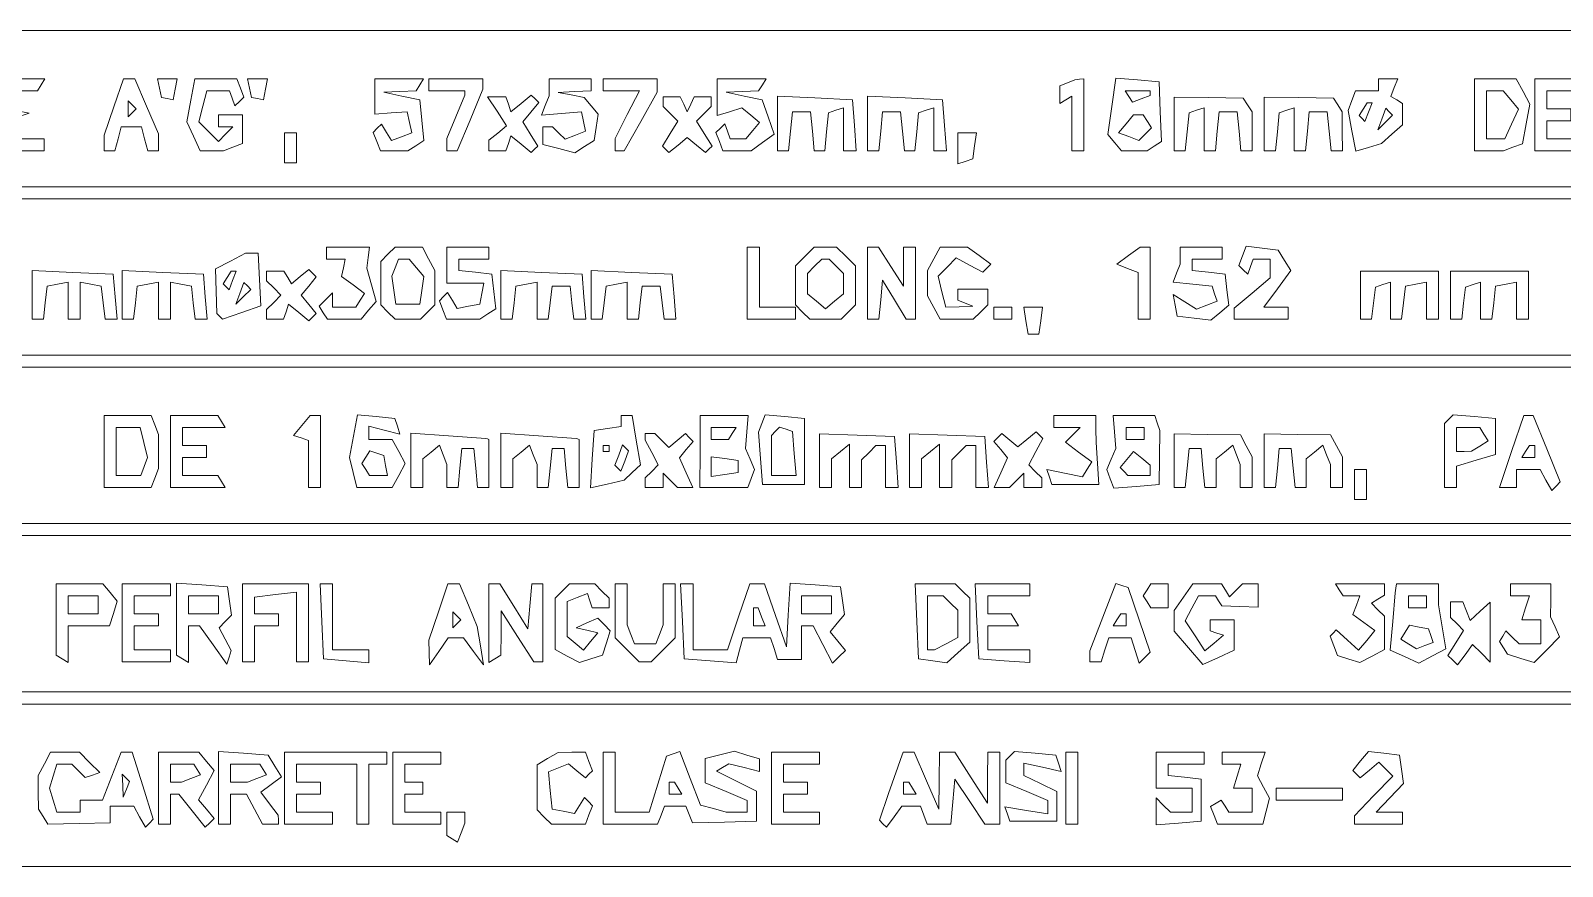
# Paper-space layout 'AN-05-DGE-020' of a CAD drawing. Header units: metres, sheet in millimetres. Extents: x 12 to 193, y 4 to 291.
# Drawn here: x 96.16 to 128.19, y 89.41 to 106.88 of the extents above; entities that cross this region are included whole.
import ezdxf

# ---------------------------------------------------------------- set-up
doc = ezdxf.new("R2010")
doc.units = ezdxf.units.M
doc.layers.add('DGE_CONTORNOS', color=7, linetype='Continuous', lineweight=0)
doc.layers.add('DGE_DATOS', color=7, linetype='Continuous', lineweight=0)

# ---------------------------------------------------------------- blocks, each defined once
blk = doc.blocks.new('LP_REF_DGE_MT_020')
at = {"layer": 'DGE_CONTORNOS'}
for points in [[(180.022, 105.244), (180.022, 103.61), (120.699, 103.61), (61.377, 103.61), (61.377, 105.244), (61.377, 106.878), (120.699, 106.878), (180.022, 106.878)], [(95.311, 105.118), (95.311, 104.364), (95.877, 104.364), (96.443, 104.364), (96.443, 104.49), (96.443, 104.615), (96.003, 104.615), (95.563, 104.615), (95.563, 104.789), (95.563, 104.963), (95.846, 105.057), (96.128, 105.15), (95.846, 105.206), (95.563, 105.261), (95.563, 105.441), (95.563, 105.621), (95.932, 105.621), (96.302, 105.621), (96.38, 105.747), (96.457, 105.872), (95.884, 105.872), (95.311, 105.872)], [(97.9, 105.284), (97.699, 104.696), (97.699, 104.53), (97.699, 104.364), (97.81, 104.364), (97.921, 104.364), (97.987, 104.615), (98.053, 104.867), (98.265, 104.867), (98.477, 104.867), (98.543, 104.615), (98.609, 104.364), (98.72, 104.364), (98.831, 104.364), (98.831, 104.542), (98.831, 104.72), (98.584, 105.296), (98.337, 105.872), (98.218, 105.872), (98.1, 105.872)], [(98.853, 105.677), (98.893, 105.482), (99.017, 105.457), (99.141, 105.432), (99.184, 105.652), (99.226, 105.872), (99.019, 105.872), (98.812, 105.872)], [(99.512, 105.423), (99.427, 104.973), (99.566, 104.669), (99.705, 104.364), (99.949, 104.364), (100.193, 104.364), (100.391, 104.44), (100.59, 104.517), (100.59, 104.817), (100.59, 105.118), (100.339, 105.118), (100.087, 105.118), (100.087, 104.993), (100.087, 104.867), (100.238, 104.867), (100.389, 104.867), (100.237, 104.715), (100.086, 104.563), (99.882, 104.767), (99.678, 104.971), (99.759, 105.296), (99.841, 105.621), (100.079, 105.621), (100.318, 105.621), (100.374, 105.464), (100.43, 105.307), (100.526, 105.396), (100.621, 105.484), (100.547, 105.678), (100.472, 105.872), (100.034, 105.872), (99.596, 105.872)], [(100.738, 105.677), (100.779, 105.482), (100.903, 105.457), (101.027, 105.432), (101.069, 105.652), (101.111, 105.872), (100.904, 105.872), (100.697, 105.872)], [(103.355, 105.503), (103.355, 105.134), (103.696, 105.157), (104.037, 105.181), (104.082, 104.961), (104.128, 104.74), (103.917, 104.66), (103.707, 104.579), (103.601, 104.751), (103.494, 104.922), (103.409, 104.837), (103.324, 104.752), (103.399, 104.558), (103.473, 104.364), (103.76, 104.366), (104.046, 104.368), (104.213, 104.473), (104.379, 104.579), (104.339, 105.005), (104.298, 105.431), (103.921, 105.511), (103.544, 105.591), (103.882, 105.606), (104.22, 105.621), (104.298, 105.747), (104.375, 105.872), (103.865, 105.872), (103.355, 105.872)], [(104.486, 105.747), (104.486, 105.621), (104.863, 105.621), (105.24, 105.621), (105.24, 105.573), (105.24, 105.526), (105.052, 105.075), (104.863, 104.624), (104.863, 104.494), (104.863, 104.364), (104.972, 104.364), (105.081, 104.364), (105.349, 105.009), (105.617, 105.654), (105.617, 105.763), (105.617, 105.872), (105.052, 105.872), (104.486, 105.872)], [(107, 105.694), (107, 105.516), (106.923, 105.315), (106.846, 105.113), (107.263, 105.147), (107.681, 105.181), (107.724, 104.977), (107.766, 104.773), (107.551, 104.69), (107.335, 104.607), (107.205, 104.737), (107.075, 104.867), (106.975, 104.867), (106.874, 104.867), (106.874, 104.681), (106.874, 104.495), (107.208, 104.411), (107.542, 104.327), (107.742, 104.453), (107.943, 104.578), (107.984, 104.855), (108.025, 105.132), (107.88, 105.306), (107.736, 105.48), (107.462, 105.533), (107.188, 105.587), (107.534, 105.604), (107.88, 105.621), (107.88, 105.747), (107.88, 105.872), (107.44, 105.872), (107, 105.872)], [(108.131, 105.747), (108.131, 105.621), (108.511, 105.621), (108.89, 105.621), (108.636, 105.123), (108.382, 104.625), (108.382, 104.495), (108.382, 104.364), (108.477, 104.364), (108.571, 104.364), (108.917, 104.98), (109.262, 105.595), (109.262, 105.734), (109.262, 105.872), (108.697, 105.872), (108.131, 105.872)], [(110.519, 105.487), (110.519, 105.101), (110.776, 105.183), (111.034, 105.265), (111.218, 105.112), (111.402, 104.959), (111.259, 104.787), (111.117, 104.615), (110.954, 104.615), (110.791, 104.615), (110.735, 104.773), (110.679, 104.93), (110.584, 104.841), (110.488, 104.752), (110.562, 104.558), (110.637, 104.364), (110.931, 104.364), (111.225, 104.364), (111.466, 104.54), (111.707, 104.717), (111.582, 105.074), (111.456, 105.431), (111.082, 105.511), (110.708, 105.591), (111.046, 105.606), (111.384, 105.621), (111.462, 105.747), (111.539, 105.872), (111.029, 105.872), (110.519, 105.872)], [(117.84, 105.789), (117.683, 105.726), (117.683, 105.54), (117.683, 105.355), (117.809, 105.432), (117.934, 105.51), (117.934, 104.937), (117.934, 104.364), (118.06, 104.364), (118.186, 104.364), (118.186, 105.118), (118.186, 105.872), (118.091, 105.862), (117.997, 105.852)], [(118.769, 105.295), (118.688, 104.704), (118.829, 104.534), (118.971, 104.364), (119.238, 104.366), (119.505, 104.368), (119.658, 104.465), (119.81, 104.561), (119.783, 105.185), (119.757, 105.809), (119.303, 105.847), (118.85, 105.885)], [(124.344, 105.747), (124.344, 105.621), (124.106, 105.621), (123.868, 105.621), (123.79, 105.416), (123.711, 105.21), (123.791, 104.783), (123.871, 104.357), (124.139, 104.438), (124.407, 104.52), (124.627, 104.713), (124.847, 104.906), (124.847, 105.13), (124.847, 105.355), (124.727, 105.429), (124.607, 105.503), (124.677, 105.688), (124.748, 105.872), (124.546, 105.872), (124.344, 105.872)], [(126.355, 105.118), (126.355, 104.364), (126.659, 104.364), (126.963, 104.364), (127.158, 104.439), (127.354, 104.514), (127.432, 104.929), (127.509, 105.343), (127.368, 105.608), (127.226, 105.872), (126.791, 105.872), (126.355, 105.872)], [(127.612, 105.118), (127.612, 104.364), (128.115, 104.364), (128.617, 104.364), (128.617, 104.49), (128.617, 104.615), (128.24, 104.615), (127.863, 104.615), (127.863, 104.804), (127.863, 104.993), (128.115, 104.993), (128.366, 104.993), (128.366, 105.118), (128.366, 105.244), (128.115, 105.244), (127.863, 105.244), (127.863, 105.432), (127.863, 105.621), (128.24, 105.621), (128.617, 105.621), (128.617, 105.747), (128.617, 105.872), (128.115, 105.872), (127.612, 105.872)], [(98.286, 105.16), (98.202, 105.076), (98.202, 105.244), (98.202, 105.411), (98.286, 105.328), (98.37, 105.244)], [(105.913, 105.193), (106.111, 104.89), (105.927, 104.737), (105.743, 104.585), (105.743, 104.474), (105.743, 104.364), (105.921, 104.364), (106.099, 104.364), (106.152, 104.521), (106.205, 104.678), (106.417, 104.503), (106.629, 104.328), (106.697, 104.397), (106.766, 104.465), (106.608, 104.719), (106.45, 104.972), (106.617, 105.174), (106.784, 105.376), (106.707, 105.453), (106.629, 105.531), (106.417, 105.356), (106.205, 105.181), (106.152, 105.338), (106.099, 105.495), (105.907, 105.495), (105.714, 105.495)], [(109.388, 105.395), (109.388, 105.294), (109.542, 105.14), (109.696, 104.986), (109.533, 104.726), (109.371, 104.465), (109.439, 104.397), (109.508, 104.328), (109.699, 104.487), (109.891, 104.646), (110.082, 104.487), (110.274, 104.328), (110.342, 104.397), (110.411, 104.465), (110.248, 104.726), (110.085, 104.986), (110.239, 105.14), (110.393, 105.294), (110.393, 105.395), (110.393, 105.495), (110.215, 105.495), (110.037, 105.495), (109.964, 105.338), (109.891, 105.181), (109.817, 105.338), (109.744, 105.495), (109.566, 105.495), (109.388, 105.495)], [(111.776, 104.936), (111.776, 104.364), (111.894, 104.364), (112.011, 104.364), (112.051, 104.773), (112.09, 105.181), (112.279, 105.181), (112.467, 105.181), (112.507, 104.773), (112.546, 104.364), (112.656, 104.364), (112.765, 104.364), (112.805, 104.763), (112.844, 105.162), (113.001, 105.213), (113.158, 105.265), (113.158, 104.814), (113.158, 104.364), (113.291, 104.364), (113.424, 104.364), (113.386, 104.898), (113.347, 105.432), (112.561, 105.47), (111.776, 105.507)], [(113.661, 104.936), (113.661, 104.364), (113.779, 104.364), (113.897, 104.364), (113.936, 104.773), (113.975, 105.181), (114.164, 105.181), (114.352, 105.181), (114.392, 104.773), (114.431, 104.364), (114.541, 104.364), (114.651, 104.364), (114.69, 104.763), (114.729, 105.162), (114.887, 105.213), (115.044, 105.265), (115.044, 104.814), (115.044, 104.364), (115.177, 104.364), (115.309, 104.364), (115.271, 104.898), (115.232, 105.432), (114.447, 105.47), (113.661, 105.507)], [(119.568, 105.572), (119.568, 105.522), (119.384, 105.451), (119.199, 105.381), (119.125, 105.501), (119.051, 105.621), (119.309, 105.621), (119.568, 105.621)], [(120.071, 104.925), (120.071, 104.364), (120.189, 104.364), (120.306, 104.364), (120.346, 104.763), (120.385, 105.162), (120.542, 105.213), (120.699, 105.265), (120.699, 104.814), (120.699, 104.364), (120.817, 104.364), (120.935, 104.364), (120.974, 104.773), (121.014, 105.181), (121.202, 105.181), (121.391, 105.181), (121.43, 104.773), (121.469, 104.364), (121.587, 104.364), (121.705, 104.364), (121.703, 104.773), (121.701, 105.181), (121.609, 105.325), (121.516, 105.469), (120.794, 105.477), (120.071, 105.486)], [(121.956, 104.925), (121.956, 104.364), (122.074, 104.364), (122.192, 104.364), (122.231, 104.763), (122.27, 105.162), (122.428, 105.213), (122.585, 105.265), (122.585, 104.814), (122.585, 104.364), (122.702, 104.364), (122.82, 104.364), (122.859, 104.773), (122.899, 105.181), (123.087, 105.181), (123.276, 105.181), (123.315, 104.773), (123.355, 104.364), (123.472, 104.364), (123.59, 104.364), (123.588, 104.773), (123.586, 105.181), (123.494, 105.325), (123.402, 105.469), (122.679, 105.477), (121.956, 105.486)], [(127.112, 105.429), (127.272, 105.236), (127.13, 104.926), (126.989, 104.615), (126.798, 104.615), (126.606, 104.615), (126.606, 105.118), (126.606, 105.621), (126.78, 105.621), (126.953, 105.621)], [(119.512, 104.982), (119.597, 104.845), (119.465, 104.714), (119.334, 104.582), (119.123, 104.663), (118.912, 104.744), (119.067, 104.931), (119.222, 105.118), (119.325, 105.118), (119.428, 105.118)], [(124.136, 105.176), (124.062, 104.982), (124.002, 105.042), (123.942, 105.101), (124.025, 105.236), (124.108, 105.37), (124.159, 105.37), (124.211, 105.37)], [(124.485, 104.959), (124.329, 104.804), (124.415, 105.029), (124.501, 105.255), (124.571, 105.184), (124.642, 105.114)], [(101.47, 104.427), (101.47, 104.113), (101.596, 104.113), (101.721, 104.113), (101.721, 104.427), (101.721, 104.741), (101.596, 104.741), (101.47, 104.741)], [(115.546, 104.416), (115.546, 104.092), (115.703, 104.144), (115.861, 104.195), (115.901, 104.468), (115.941, 104.741), (115.744, 104.741), (115.546, 104.741)], [(180.022, 101.725), (180.022, 100.091), (120.699, 100.091), (61.377, 100.091), (61.377, 101.725), (61.377, 103.359), (120.699, 103.359), (180.022, 103.359)], [(100.339, 102.062), (100.025, 101.9), (100.039, 101.431), (100.054, 100.962), (100.113, 100.903), (100.172, 100.844), (100.575, 100.984), (100.977, 101.125), (100.949, 101.676), (100.92, 102.228), (100.787, 102.226), (100.653, 102.224)], [(102.35, 102.228), (102.35, 102.102), (102.544, 102.102), (102.738, 102.102), (102.701, 101.92), (102.664, 101.739), (102.903, 101.562), (103.142, 101.386), (103.053, 101.241), (102.963, 101.096), (102.719, 101.096), (102.475, 101.096), (102.475, 101.247), (102.475, 101.398), (102.335, 101.258), (102.196, 101.118), (102.28, 100.982), (102.365, 100.845), (102.719, 100.845), (103.073, 100.845), (103.228, 101.032), (103.383, 101.219), (103.286, 101.566), (103.19, 101.913), (103.217, 102.133), (103.245, 102.353), (102.797, 102.353), (102.35, 102.353)], [(103.632, 102.202), (103.481, 102.052), (103.481, 101.599), (103.481, 101.147), (103.632, 100.996), (103.782, 100.845), (104.046, 100.845), (104.31, 100.845), (104.461, 100.996), (104.612, 101.147), (104.612, 101.507), (104.612, 101.867), (104.482, 102.11), (104.352, 102.353), (104.067, 102.353), (103.782, 102.353)], [(104.863, 101.976), (104.863, 101.599), (105.25, 101.599), (105.636, 101.599), (105.594, 101.381), (105.552, 101.162), (105.317, 101.117), (105.082, 101.072), (104.979, 101.238), (104.877, 101.403), (104.792, 101.318), (104.707, 101.233), (104.781, 101.039), (104.855, 100.845), (105.205, 100.847), (105.555, 100.849), (105.722, 100.955), (105.889, 101.061), (105.847, 101.424), (105.806, 101.788), (105.46, 101.827), (105.115, 101.867), (105.115, 101.985), (105.115, 102.102), (105.429, 102.102), (105.743, 102.102), (105.743, 102.228), (105.743, 102.353), (105.303, 102.353), (104.863, 102.353)], [(111.147, 101.599), (111.147, 100.845), (111.65, 100.845), (112.153, 100.845), (112.153, 100.971), (112.153, 101.096), (111.776, 101.096), (111.399, 101.096), (111.399, 101.725), (111.399, 102.353), (111.273, 102.353), (111.147, 102.353)], [(112.35, 102.156), (112.153, 101.958), (112.153, 101.552), (112.153, 101.147), (112.304, 100.996), (112.455, 100.845), (112.781, 100.845), (113.108, 100.845), (113.259, 100.996), (113.41, 101.147), (113.41, 101.552), (113.41, 101.958), (113.212, 102.156), (113.015, 102.353), (112.781, 102.353), (112.548, 102.353)], [(113.661, 101.599), (113.661, 100.845), (113.779, 100.845), (113.897, 100.845), (113.936, 101.254), (113.975, 101.662), (114.222, 101.254), (114.469, 100.845), (114.568, 100.845), (114.667, 100.845), (114.667, 101.599), (114.667, 102.353), (114.541, 102.353), (114.415, 102.353), (114.413, 101.945), (114.411, 101.536), (114.149, 101.945), (113.888, 102.353), (113.774, 102.353), (113.661, 102.353)], [(115.048, 102.11), (114.918, 101.867), (114.918, 101.599), (114.918, 101.331), (115.048, 101.088), (115.178, 100.845), (115.526, 100.845), (115.873, 100.845), (116.024, 100.996), (116.175, 101.147), (116.175, 101.31), (116.175, 101.473), (115.861, 101.473), (115.546, 101.473), (115.546, 101.358), (115.546, 101.243), (115.703, 101.18), (115.861, 101.116), (115.58, 101.106), (115.3, 101.096), (115.218, 101.421), (115.137, 101.746), (115.327, 101.936), (115.517, 102.126), (115.794, 101.978), (116.071, 101.83), (116.154, 101.913), (116.237, 101.997), (115.993, 102.175), (115.75, 102.353), (115.464, 102.353), (115.178, 102.353)], [(119.121, 102.174), (118.877, 101.994), (119.097, 101.909), (119.317, 101.824), (119.317, 101.334), (119.317, 100.845), (119.443, 100.845), (119.568, 100.845), (119.568, 101.599), (119.568, 102.353), (119.467, 102.353), (119.365, 102.353)], [(120.197, 102.175), (120.197, 101.997), (120.124, 101.807), (120.051, 101.617), (120.46, 101.576), (120.869, 101.536), (120.92, 101.379), (120.972, 101.222), (120.756, 101.14), (120.54, 101.057), (120.295, 101.21), (120.05, 101.363), (120.093, 101.136), (120.136, 100.908), (120.488, 100.867), (120.84, 100.827), (121.028, 100.982), (121.215, 101.138), (121.177, 101.463), (121.139, 101.788), (120.794, 101.827), (120.448, 101.867), (120.448, 101.985), (120.448, 102.102), (120.762, 102.102), (121.076, 102.102), (121.076, 102.228), (121.076, 102.353), (120.637, 102.353), (120.197, 102.353)], [(121.5, 102.168), (121.422, 101.965), (121.518, 101.877), (121.614, 101.788), (121.67, 101.945), (121.726, 102.102), (121.904, 102.102), (122.082, 102.102), (122.082, 101.905), (122.082, 101.709), (121.705, 101.391), (121.328, 101.074), (121.328, 100.96), (121.328, 100.845), (121.893, 100.845), (122.459, 100.845), (122.459, 100.971), (122.459, 101.096), (122.204, 101.096), (121.949, 101.096), (122.231, 101.479), (122.514, 101.861), (122.38, 102.076), (122.245, 102.29), (121.911, 102.33), (121.578, 102.37)], [(96.191, 101.354), (96.191, 100.845), (96.309, 100.845), (96.426, 100.845), (96.466, 101.19), (96.505, 101.534), (96.725, 101.576), (96.945, 101.618), (96.945, 101.231), (96.945, 100.845), (97.071, 100.845), (97.197, 100.845), (97.197, 101.231), (97.197, 101.618), (97.417, 101.576), (97.637, 101.534), (97.676, 101.19), (97.716, 100.845), (97.841, 100.845), (97.966, 100.845), (97.927, 101.316), (97.888, 101.788), (97.04, 101.825), (96.191, 101.862)], [(98.076, 101.354), (98.076, 100.845), (98.194, 100.845), (98.311, 100.845), (98.351, 101.19), (98.391, 101.534), (98.611, 101.576), (98.831, 101.618), (98.831, 101.231), (98.831, 100.845), (98.956, 100.845), (99.082, 100.845), (99.082, 101.231), (99.082, 101.618), (99.302, 101.576), (99.522, 101.534), (99.562, 101.19), (99.601, 100.845), (99.726, 100.845), (99.851, 100.845), (99.812, 101.316), (99.773, 101.788), (98.925, 101.825), (98.076, 101.862)], [(101.093, 101.75), (101.093, 101.649), (101.244, 101.499), (101.394, 101.348), (101.244, 101.197), (101.093, 101.046), (101.093, 100.946), (101.093, 100.845), (101.271, 100.845), (101.449, 100.845), (101.502, 101.002), (101.555, 101.159), (101.767, 100.984), (101.979, 100.809), (102.056, 100.887), (102.134, 100.965), (101.975, 101.156), (101.816, 101.348), (101.975, 101.539), (102.134, 101.731), (102.056, 101.809), (101.979, 101.886), (101.798, 101.737), (101.618, 101.587), (101.537, 101.719), (101.455, 101.851), (101.274, 101.851), (101.093, 101.851)], [(104.229, 101.92), (104.38, 101.739), (104.339, 101.449), (104.298, 101.159), (104.046, 101.159), (103.795, 101.159), (103.754, 101.451), (103.712, 101.743), (103.781, 101.923), (103.85, 102.102), (103.964, 102.102), (104.078, 102.102)], [(105.994, 101.354), (105.994, 100.845), (106.112, 100.845), (106.229, 100.845), (106.269, 101.19), (106.309, 101.534), (106.529, 101.576), (106.749, 101.618), (106.749, 101.231), (106.749, 100.845), (106.866, 100.845), (106.983, 100.845), (107.023, 101.191), (107.063, 101.536), (107.251, 101.536), (107.44, 101.536), (107.48, 101.191), (107.519, 100.845), (107.644, 100.845), (107.769, 100.845), (107.73, 101.316), (107.691, 101.788), (106.843, 101.825), (105.994, 101.862)], [(107.88, 101.354), (107.88, 100.845), (107.997, 100.845), (108.114, 100.845), (108.154, 101.19), (108.194, 101.534), (108.414, 101.576), (108.634, 101.618), (108.634, 101.231), (108.634, 100.845), (108.751, 100.845), (108.868, 100.845), (108.908, 101.191), (108.948, 101.536), (109.137, 101.536), (109.325, 101.536), (109.365, 101.191), (109.405, 100.845), (109.53, 100.845), (109.654, 100.845), (109.615, 101.316), (109.576, 101.788), (108.728, 101.825), (107.88, 101.862)], [(113.008, 101.951), (113.158, 101.8), (113.158, 101.589), (113.158, 101.379), (112.97, 101.222), (112.781, 101.066), (112.593, 101.222), (112.404, 101.379), (112.404, 101.589), (112.404, 101.8), (112.555, 101.951), (112.706, 102.102), (112.781, 102.102), (112.857, 102.102)], [(100.382, 101.657), (100.308, 101.463), (100.248, 101.523), (100.188, 101.582), (100.271, 101.716), (100.354, 101.851), (100.405, 101.851), (100.457, 101.851)], [(100.606, 101.314), (100.45, 101.159), (100.535, 101.385), (100.621, 101.61), (100.692, 101.54), (100.762, 101.469)], [(123.967, 101.348), (123.967, 100.845), (124.084, 100.845), (124.202, 100.845), (124.242, 101.181), (124.281, 101.517), (124.438, 101.569), (124.596, 101.62), (124.596, 101.233), (124.596, 100.845), (124.713, 100.845), (124.83, 100.845), (124.87, 101.19), (124.91, 101.534), (125.13, 101.576), (125.35, 101.618), (125.35, 101.231), (125.35, 100.845), (125.475, 100.845), (125.601, 100.845), (125.601, 101.348), (125.601, 101.851), (124.784, 101.851), (123.967, 101.851)], [(125.852, 101.348), (125.852, 100.845), (125.97, 100.845), (126.087, 100.845), (126.127, 101.181), (126.167, 101.517), (126.324, 101.569), (126.481, 101.62), (126.481, 101.233), (126.481, 100.845), (126.598, 100.845), (126.715, 100.845), (126.755, 101.19), (126.795, 101.534), (127.015, 101.576), (127.235, 101.618), (127.235, 101.231), (127.235, 100.845), (127.361, 100.845), (127.486, 100.845), (127.486, 101.348), (127.486, 101.851), (126.669, 101.851), (125.852, 101.851)], [(116.3, 100.971), (116.3, 100.845), (116.489, 100.845), (116.678, 100.845), (116.678, 100.971), (116.678, 101.096), (116.489, 101.096), (116.3, 101.096)], [(116.974, 100.814), (117.017, 100.531), (117.13, 100.531), (117.243, 100.531), (117.283, 100.814), (117.323, 101.096), (117.127, 101.096), (116.93, 101.096)], [(180.022, 98.206), (180.022, 96.572), (120.699, 96.572), (61.377, 96.572), (61.377, 98.206), (61.377, 99.84), (120.699, 99.84), (180.022, 99.84)], [(97.699, 98.08), (97.699, 97.326), (98.189, 97.326), (98.678, 97.326), (98.754, 97.525), (98.831, 97.724), (98.831, 98.08), (98.831, 98.437), (98.754, 98.635), (98.678, 98.834), (98.189, 98.834), (97.699, 98.834)], [(99.082, 98.08), (99.082, 97.326), (99.655, 97.326), (100.228, 97.326), (100.15, 97.452), (100.073, 97.577), (99.703, 97.577), (99.333, 97.577), (99.333, 97.766), (99.333, 97.954), (99.585, 97.954), (99.836, 97.954), (99.836, 98.08), (99.836, 98.206), (99.585, 98.206), (99.333, 98.206), (99.333, 98.394), (99.333, 98.583), (99.781, 98.583), (100.228, 98.583), (100.15, 98.709), (100.073, 98.834), (99.577, 98.834), (99.082, 98.834)], [(101.831, 98.625), (101.658, 98.416), (101.816, 98.363), (101.973, 98.311), (101.973, 97.818), (101.973, 97.326), (102.098, 97.326), (102.224, 97.326), (102.224, 98.08), (102.224, 98.834), (102.114, 98.834), (102.003, 98.834)], [(102.909, 98.403), (102.825, 97.956), (102.904, 97.641), (102.983, 97.326), (103.353, 97.326), (103.723, 97.326), (103.858, 97.577), (103.992, 97.829), (103.858, 98.08), (103.723, 98.332), (103.476, 98.332), (103.229, 98.332), (103.229, 98.471), (103.229, 98.61), (103.556, 98.528), (103.882, 98.446), (103.829, 98.609), (103.776, 98.771), (103.384, 98.81), (102.992, 98.849)], [(108.508, 98.717), (108.508, 98.6), (108.225, 98.56), (107.943, 98.52), (107.904, 97.919), (107.866, 97.318), (108.218, 97.4), (108.571, 97.483), (108.741, 97.642), (108.912, 97.802), (108.825, 98.318), (108.737, 98.834), (108.623, 98.834), (108.508, 98.834)], [(110.159, 98.08), (110.155, 97.326), (110.655, 97.326), (111.155, 97.326), (111.228, 97.515), (111.3, 97.703), (111.206, 97.923), (111.111, 98.143), (111.139, 98.489), (111.166, 98.834), (110.664, 98.834), (110.162, 98.834)], [(111.453, 98.668), (111.383, 98.486), (111.422, 97.937), (111.462, 97.389), (111.902, 97.389), (112.341, 97.389), (112.341, 98.08), (112.341, 98.771), (111.932, 98.811), (111.523, 98.85)], [(117.557, 98.709), (117.557, 98.583), (117.834, 98.583), (118.11, 98.583), (117.956, 98.429), (117.802, 98.275), (118.075, 98.069), (118.348, 97.863), (118.251, 97.708), (118.155, 97.552), (117.783, 97.627), (117.411, 97.701), (117.463, 97.545), (117.515, 97.389), (118.008, 97.389), (118.5, 97.389), (118.47, 97.829), (118.441, 98.269), (118.437, 98.551), (118.434, 98.834), (117.996, 98.834), (117.557, 98.834)], [(118.823, 98.489), (118.85, 98.143), (118.756, 97.923), (118.662, 97.703), (118.737, 97.507), (118.812, 97.311), (119.284, 97.35), (119.757, 97.389), (119.766, 97.954), (119.775, 98.52), (119.721, 98.677), (119.667, 98.834), (119.231, 98.834), (118.795, 98.834)], [(125.816, 98.756), (125.727, 98.667), (125.727, 97.996), (125.727, 97.326), (125.852, 97.326), (125.978, 97.326), (125.978, 97.551), (125.978, 97.777), (126.387, 97.897), (126.795, 98.017), (126.795, 98.394), (126.795, 98.771), (126.351, 98.809), (125.906, 98.846)], [(127.129, 98.08), (126.874, 97.326), (127.055, 97.326), (127.235, 97.326), (127.235, 97.515), (127.235, 97.703), (127.48, 97.703), (127.725, 97.703), (127.848, 97.484), (127.97, 97.265), (128.059, 97.354), (128.148, 97.443), (127.865, 98.138), (127.583, 98.834), (127.483, 98.834), (127.384, 98.834)], [(98.528, 98.269), (98.606, 97.955), (98.534, 97.766), (98.461, 97.577), (98.206, 97.577), (97.951, 97.577), (97.951, 98.08), (97.951, 98.583), (98.2, 98.583), (98.449, 98.583)], [(104.109, 97.895), (104.109, 97.326), (104.235, 97.326), (104.361, 97.326), (104.361, 97.625), (104.361, 97.924), (104.534, 98.068), (104.708, 98.212), (104.786, 98.01), (104.863, 97.808), (104.863, 97.567), (104.863, 97.326), (104.981, 97.326), (105.099, 97.326), (105.138, 97.735), (105.178, 98.143), (105.303, 98.143), (105.429, 98.143), (105.468, 97.735), (105.508, 97.326), (105.625, 97.326), (105.743, 97.326), (105.743, 97.829), (105.743, 98.332), (105.712, 98.342), (105.68, 98.353), (104.895, 98.409), (104.109, 98.465)], [(105.994, 97.895), (105.994, 97.326), (106.12, 97.326), (106.246, 97.326), (106.246, 97.625), (106.246, 97.924), (106.42, 98.068), (106.594, 98.212), (106.671, 98.01), (106.749, 97.808), (106.749, 97.567), (106.749, 97.326), (106.866, 97.326), (106.984, 97.326), (107.023, 97.735), (107.063, 98.143), (107.188, 98.143), (107.314, 98.143), (107.354, 97.735), (107.393, 97.326), (107.511, 97.326), (107.628, 97.326), (107.628, 97.829), (107.628, 98.332), (107.597, 98.342), (107.566, 98.353), (106.78, 98.409), (105.994, 98.465)], [(109.011, 98.386), (109.011, 98.315), (109.148, 98.058), (109.286, 97.802), (109.148, 97.664), (109.011, 97.527), (109.011, 97.427), (109.011, 97.326), (109.199, 97.326), (109.388, 97.326), (109.388, 97.477), (109.388, 97.628), (109.539, 97.477), (109.69, 97.326), (109.85, 97.326), (110.011, 97.326), (109.869, 97.637), (109.728, 97.947), (109.871, 98.119), (110.014, 98.292), (109.933, 98.373), (109.851, 98.455), (109.677, 98.311), (109.503, 98.166), (109.357, 98.312), (109.212, 98.457), (109.111, 98.457), (109.011, 98.457)], [(110.833, 98.457), (110.756, 98.332), (110.574, 98.332), (110.393, 98.332), (110.393, 98.457), (110.393, 98.583), (110.652, 98.583), (110.911, 98.583)], [(112.129, 98.039), (112.168, 97.577), (111.909, 97.577), (111.65, 97.577), (111.65, 97.996), (111.65, 98.415), (111.737, 98.502), (111.823, 98.588), (111.957, 98.544), (112.09, 98.501)], [(112.656, 97.889), (112.656, 97.326), (112.781, 97.326), (112.907, 97.326), (112.907, 97.625), (112.907, 97.924), (113.096, 98.08), (113.284, 98.237), (113.284, 97.781), (113.284, 97.326), (113.41, 97.326), (113.535, 97.326), (113.535, 97.615), (113.535, 97.904), (113.686, 98.055), (113.837, 98.206), (113.938, 98.206), (114.038, 98.206), (114.038, 97.766), (114.038, 97.326), (114.171, 97.326), (114.304, 97.326), (114.265, 97.86), (114.227, 98.394), (113.441, 98.423), (112.656, 98.452)], [(114.541, 97.889), (114.541, 97.326), (114.667, 97.326), (114.792, 97.326), (114.792, 97.625), (114.792, 97.924), (114.981, 98.08), (115.169, 98.237), (115.169, 97.781), (115.169, 97.326), (115.295, 97.326), (115.421, 97.326), (115.421, 97.615), (115.421, 97.904), (115.572, 98.055), (115.722, 98.206), (115.823, 98.206), (115.923, 98.206), (115.923, 97.766), (115.923, 97.326), (116.056, 97.326), (116.189, 97.326), (116.151, 97.86), (116.112, 98.394), (115.326, 98.423), (114.541, 98.452)], [(116.384, 98.373), (116.303, 98.292), (116.446, 98.119), (116.589, 97.947), (116.447, 97.637), (116.306, 97.326), (116.467, 97.326), (116.627, 97.326), (116.778, 97.477), (116.929, 97.628), (116.929, 97.477), (116.929, 97.326), (117.117, 97.326), (117.306, 97.326), (117.306, 97.427), (117.306, 97.527), (117.169, 97.664), (117.031, 97.802), (117.179, 98.077), (117.326, 98.353), (117.256, 98.423), (117.186, 98.493), (116.995, 98.334), (116.803, 98.175), (116.635, 98.315), (116.466, 98.455)], [(119.443, 98.457), (119.443, 98.332), (119.254, 98.332), (119.066, 98.332), (119.066, 98.457), (119.066, 98.583), (119.254, 98.583), (119.443, 98.583)], [(120.071, 97.887), (120.071, 97.326), (120.189, 97.326), (120.306, 97.326), (120.346, 97.735), (120.385, 98.143), (120.511, 98.143), (120.637, 98.143), (120.676, 97.735), (120.715, 97.326), (120.833, 97.326), (120.951, 97.326), (120.951, 97.625), (120.951, 97.924), (121.125, 98.068), (121.298, 98.212), (121.376, 98.01), (121.453, 97.808), (121.453, 97.567), (121.453, 97.326), (121.579, 97.326), (121.705, 97.326), (121.705, 97.649), (121.705, 97.971), (121.582, 98.201), (121.459, 98.431), (120.765, 98.439), (120.071, 98.448)], [(121.956, 97.887), (121.956, 97.326), (122.074, 97.326), (122.192, 97.326), (122.231, 97.735), (122.27, 98.143), (122.396, 98.143), (122.522, 98.143), (122.561, 97.735), (122.601, 97.326), (122.718, 97.326), (122.836, 97.326), (122.836, 97.625), (122.836, 97.924), (123.01, 98.068), (123.184, 98.212), (123.261, 98.01), (123.339, 97.808), (123.339, 97.567), (123.339, 97.326), (123.464, 97.326), (123.59, 97.326), (123.59, 97.649), (123.59, 97.971), (123.467, 98.201), (123.344, 98.431), (122.65, 98.439), (121.956, 98.448)], [(126.552, 98.443), (126.639, 98.303), (126.465, 98.194), (126.292, 98.084), (126.135, 98.082), (125.978, 98.08), (125.978, 98.332), (125.978, 98.583), (126.222, 98.583), (126.466, 98.583)], [(103.584, 97.787), (103.625, 97.577), (103.435, 97.577), (103.244, 97.577), (103.167, 97.703), (103.089, 97.829), (103.171, 97.961), (103.252, 98.093), (103.398, 98.045), (103.544, 97.996)], [(108.257, 98.143), (108.257, 98.08), (108.194, 98.08), (108.131, 98.08), (108.131, 98.143), (108.131, 98.206), (108.194, 98.206), (108.257, 98.206)], [(108.584, 97.879), (108.502, 97.667), (108.439, 97.73), (108.377, 97.793), (108.458, 98.005), (108.539, 98.217), (108.602, 98.154), (108.665, 98.091)], [(119.568, 97.688), (119.568, 97.577), (119.338, 97.577), (119.107, 97.577), (119.025, 97.66), (118.942, 97.743), (119.083, 97.913), (119.225, 98.083), (119.396, 97.941), (119.568, 97.798)], [(127.612, 98.08), (127.612, 97.954), (127.479, 97.954), (127.346, 97.954), (127.423, 98.08), (127.501, 98.206), (127.557, 98.206), (127.612, 98.206)], [(110.959, 97.766), (110.959, 97.64), (110.676, 97.6), (110.393, 97.56), (110.393, 97.766), (110.393, 97.972), (110.676, 97.932), (110.959, 97.892)], [(123.841, 97.389), (123.841, 97.075), (123.967, 97.075), (124.093, 97.075), (124.093, 97.389), (124.093, 97.703), (123.967, 97.703), (123.841, 97.703)], [(180.022, 94.687), (180.022, 93.053), (120.699, 93.053), (61.377, 93.053), (61.377, 94.687), (61.377, 96.321), (120.699, 96.321), (180.022, 96.321)], [(96.694, 94.569), (96.694, 93.822), (96.82, 93.744), (96.945, 93.667), (96.945, 94.051), (96.945, 94.435), (97.377, 94.435), (97.808, 94.435), (97.89, 94.693), (97.972, 94.95), (97.82, 95.133), (97.669, 95.315), (97.181, 95.315), (96.694, 95.315)], [(98.076, 94.498), (98.076, 93.681), (98.579, 93.681), (99.082, 93.681), (99.082, 93.807), (99.082, 93.933), (98.705, 93.933), (98.328, 93.933), (98.328, 94.184), (98.328, 94.435), (98.579, 94.435), (98.831, 94.435), (98.831, 94.561), (98.831, 94.687), (98.579, 94.687), (98.328, 94.687), (98.328, 94.875), (98.328, 95.064), (98.705, 95.064), (99.082, 95.064), (99.082, 95.19), (99.082, 95.315), (98.579, 95.315), (98.076, 95.315)], [(99.208, 94.576), (99.208, 93.822), (99.333, 93.744), (99.459, 93.667), (99.459, 94.051), (99.459, 94.435), (99.576, 94.435), (99.693, 94.435), (99.977, 94.037), (100.261, 93.638), (100.308, 93.778), (100.355, 93.919), (100.227, 94.158), (100.099, 94.397), (100.23, 94.527), (100.36, 94.658), (100.318, 94.955), (100.276, 95.252), (99.742, 95.291), (99.208, 95.33)], [(100.59, 94.498), (100.59, 93.681), (100.716, 93.681), (100.841, 93.681), (100.841, 94.058), (100.841, 94.435), (101.093, 94.435), (101.344, 94.435), (101.344, 94.561), (101.344, 94.687), (101.093, 94.687), (100.841, 94.687), (100.841, 94.862), (100.841, 95.036), (101.281, 95.088), (101.721, 95.139), (101.721, 94.41), (101.721, 93.681), (101.847, 93.681), (101.973, 93.681), (101.973, 94.498), (101.973, 95.315), (101.281, 95.315), (100.59, 95.315)], [(102.249, 94.53), (102.287, 93.744), (102.758, 93.705), (103.229, 93.666), (103.229, 93.799), (103.229, 93.933), (102.852, 93.933), (102.475, 93.933), (102.475, 94.624), (102.475, 95.315), (102.344, 95.315), (102.212, 95.315)], [(104.687, 94.727), (104.486, 94.139), (104.493, 93.879), (104.499, 93.619), (104.697, 93.901), (104.894, 94.184), (105.052, 94.184), (105.21, 94.184), (105.42, 93.901), (105.629, 93.619), (105.565, 94.02), (105.501, 94.422), (105.314, 94.869), (105.128, 95.315), (105.007, 95.315), (104.887, 95.315)], [(105.743, 94.491), (105.743, 93.667), (105.869, 93.744), (105.994, 93.822), (105.996, 94.286), (105.998, 94.75), (106.342, 94.216), (106.686, 93.683), (106.78, 93.682), (106.874, 93.681), (106.874, 94.498), (106.874, 95.315), (106.756, 95.315), (106.638, 95.315), (106.599, 94.844), (106.56, 94.373), (106.267, 94.844), (105.974, 95.315), (105.859, 95.315), (105.743, 95.315)], [(107.276, 95.164), (107.126, 95.014), (107.126, 94.478), (107.126, 93.942), (107.382, 93.805), (107.638, 93.667), (107.878, 93.744), (108.118, 93.82), (108.2, 94.078), (108.282, 94.335), (108.152, 94.465), (108.022, 94.595), (107.794, 94.496), (107.566, 94.397), (107.792, 94.343), (108.019, 94.289), (107.87, 94.109), (107.721, 93.93), (107.549, 94.072), (107.377, 94.215), (107.377, 94.58), (107.377, 94.946), (107.589, 95.028), (107.802, 95.109), (107.851, 94.961), (107.901, 94.813), (108.079, 94.813), (108.257, 94.813), (108.257, 94.913), (108.257, 95.014), (108.106, 95.164), (107.955, 95.315), (107.691, 95.315), (107.427, 95.315)], [(108.382, 94.75), (108.382, 94.184), (108.634, 93.933), (108.885, 93.681), (109.011, 93.681), (109.137, 93.681), (109.388, 93.933), (109.639, 94.184), (109.639, 94.75), (109.639, 95.315), (109.514, 95.315), (109.388, 95.315), (109.388, 94.886), (109.388, 94.456), (109.312, 94.257), (109.235, 94.058), (109.011, 94.058), (108.786, 94.058), (108.71, 94.257), (108.634, 94.456), (108.634, 94.886), (108.634, 95.315), (108.508, 95.315), (108.382, 95.315)], [(109.79, 94.53), (109.828, 93.744), (110.372, 93.705), (110.916, 93.666), (110.983, 93.925), (111.051, 94.184), (111.342, 94.184), (111.633, 94.184), (111.705, 93.96), (111.776, 93.735), (112.027, 93.735), (112.279, 93.735), (112.279, 94.085), (112.279, 94.435), (112.401, 94.435), (112.524, 94.435), (112.726, 94.044), (112.928, 93.653), (113.063, 93.787), (113.198, 93.922), (113.037, 94.116), (112.876, 94.31), (113.027, 94.491), (113.178, 94.673), (113.137, 94.963), (113.096, 95.252), (112.568, 95.291), (112.041, 95.329), (112.003, 94.662), (111.964, 93.996), (111.734, 94.655), (111.504, 95.315), (111.352, 95.315), (111.2, 95.315), (110.965, 94.624), (110.73, 93.933), (110.373, 93.933), (110.016, 93.933), (110.016, 94.624), (110.016, 95.315), (109.885, 95.315), (109.753, 95.315)], [(114.692, 94.53), (114.729, 93.744), (115.023, 93.703), (115.316, 93.661), (115.557, 93.879), (115.798, 94.097), (115.798, 94.555), (115.798, 95.014), (115.647, 95.164), (115.496, 95.315), (115.075, 95.315), (114.655, 95.315)], [(115.949, 94.53), (115.986, 93.744), (116.52, 93.706), (117.055, 93.667), (117.055, 93.8), (117.055, 93.933), (116.615, 93.933), (116.175, 93.933), (116.175, 94.184), (116.175, 94.435), (116.496, 94.435), (116.818, 94.435), (116.74, 94.561), (116.663, 94.687), (116.419, 94.687), (116.175, 94.687), (116.175, 94.875), (116.175, 95.064), (116.615, 95.064), (117.055, 95.064), (117.055, 95.19), (117.055, 95.315), (116.483, 95.315), (115.911, 95.315)], [(118.582, 94.617), (118.311, 93.91), (118.311, 93.796), (118.311, 93.681), (118.429, 93.681), (118.546, 93.681), (118.626, 93.933), (118.705, 94.184), (118.94, 94.184), (119.174, 94.184), (119.258, 93.92), (119.342, 93.656), (119.456, 93.77), (119.57, 93.884), (119.339, 94.561), (119.109, 95.238), (118.981, 95.281), (118.852, 95.323)], [(119.505, 95.19), (119.428, 95.064), (119.505, 94.938), (119.583, 94.813), (119.764, 94.813), (119.945, 94.813), (119.945, 95.064), (119.945, 95.315), (119.764, 95.315), (119.583, 95.315)], [(120.267, 95.036), (120.071, 94.757), (120.071, 94.54), (120.071, 94.324), (120.37, 93.976), (120.67, 93.628), (120.999, 93.777), (121.328, 93.927), (121.328, 94.244), (121.328, 94.561), (121.076, 94.561), (120.825, 94.561), (120.825, 94.446), (120.825, 94.331), (120.965, 94.284), (121.104, 94.238), (120.91, 94.077), (120.716, 93.916), (120.51, 94.23), (120.304, 94.544), (120.444, 94.804), (120.583, 95.064), (120.759, 95.064), (120.936, 95.064), (121.002, 94.957), (121.067, 94.851), (121.449, 94.84), (121.831, 94.829), (121.831, 95.072), (121.831, 95.315), (121.667, 95.315), (121.504, 95.315), (121.367, 95.179), (121.23, 95.042), (121.146, 95.179), (121.062, 95.315), (120.762, 95.315), (120.462, 95.315)], [(123.527, 95.19), (123.605, 95.064), (123.782, 95.064), (123.959, 95.064), (123.885, 94.869), (123.81, 94.675), (124.041, 94.506), (124.272, 94.337), (124.101, 94.132), (123.931, 93.926), (123.697, 94.138), (123.463, 94.35), (123.398, 94.285), (123.333, 94.22), (123.41, 94.018), (123.488, 93.817), (123.723, 93.742), (123.958, 93.667), (124.214, 93.805), (124.47, 93.942), (124.47, 94.289), (124.47, 94.637), (124.333, 94.773), (124.197, 94.91), (124.333, 94.994), (124.47, 95.079), (124.47, 95.197), (124.47, 95.315), (123.96, 95.315), (123.45, 95.315)], [(124.709, 95.221), (124.696, 95.127), (124.644, 94.528), (124.592, 93.929), (124.892, 93.792), (125.192, 93.656), (125.474, 93.806), (125.756, 93.957), (125.68, 94.416), (125.604, 94.875), (125.602, 95.095), (125.601, 95.315), (125.161, 95.315), (124.721, 95.315)], [(127.109, 95.19), (127.109, 95.064), (127.306, 95.064), (127.503, 95.064), (127.423, 94.813), (127.344, 94.561), (127.541, 94.561), (127.738, 94.561), (127.738, 94.31), (127.738, 94.058), (127.511, 94.058), (127.285, 94.058), (127.149, 94.195), (127.012, 94.332), (126.943, 94.22), (126.874, 94.109), (126.96, 93.975), (127.046, 93.841), (127.323, 93.755), (127.599, 93.669), (127.867, 93.936), (128.134, 94.204), (128.039, 94.414), (127.944, 94.624), (127.948, 94.97), (127.953, 95.315), (127.531, 95.315), (127.109, 95.315)], [(97.574, 94.875), (97.574, 94.687), (97.26, 94.687), (96.945, 94.687), (96.945, 94.875), (96.945, 95.064), (97.26, 95.064), (97.574, 95.064)], [(100.087, 94.875), (100.087, 94.687), (99.773, 94.687), (99.459, 94.687), (99.459, 94.875), (99.459, 95.064), (99.773, 95.064), (100.087, 95.064)], [(111.444, 94.624), (111.517, 94.435), (111.395, 94.435), (111.273, 94.435), (111.273, 94.624), (111.273, 94.813), (111.323, 94.813), (111.372, 94.813)], [(112.907, 94.875), (112.907, 94.687), (112.593, 94.687), (112.279, 94.687), (112.279, 94.875), (112.279, 95.064), (112.593, 95.064), (112.907, 95.064)], [(115.396, 94.913), (115.546, 94.762), (115.546, 94.478), (115.546, 94.193), (115.303, 94.063), (115.06, 93.933), (114.989, 93.933), (114.918, 93.933), (114.918, 94.498), (114.918, 95.064), (115.081, 95.064), (115.245, 95.064)], [(125.35, 94.938), (125.35, 94.813), (125.161, 94.813), (124.973, 94.813), (124.973, 94.938), (124.973, 95.064), (125.161, 95.064), (125.35, 95.064)], [(125.852, 94.775), (125.852, 94.611), (125.988, 94.475), (126.124, 94.339), (125.962, 94.079), (125.799, 93.819), (125.899, 93.719), (125.999, 93.619), (126.155, 93.833), (126.312, 94.048), (126.498, 93.862), (126.684, 93.676), (126.684, 94.305), (126.684, 94.933), (126.472, 94.742), (126.261, 94.55), (126.186, 94.744), (126.112, 94.938), (125.982, 94.938), (125.852, 94.938)], [(105.073, 94.477), (104.989, 94.394), (104.989, 94.561), (104.989, 94.729), (105.073, 94.645), (105.157, 94.561)], [(119.066, 94.561), (119.066, 94.435), (118.932, 94.435), (118.799, 94.435), (118.877, 94.561), (118.955, 94.687), (119.01, 94.687), (119.066, 94.687)], [(125.439, 94.231), (125.486, 94.089), (125.312, 94.023), (125.138, 93.956), (124.977, 94.056), (124.815, 94.156), (124.905, 94.303), (124.996, 94.449), (125.194, 94.411), (125.392, 94.373)], [(180.022, 91.105), (180.022, 89.408), (120.699, 89.408), (61.377, 89.408), (61.377, 91.105), (61.377, 92.802), (120.699, 92.802), (180.022, 92.802)], [(96.447, 91.553), (96.317, 91.31), (96.319, 90.956), (96.321, 90.602), (96.419, 90.447), (96.518, 90.291), (97.172, 90.306), (97.825, 90.321), (97.825, 90.493), (97.825, 90.665), (98.07, 90.665), (98.315, 90.665), (98.438, 90.446), (98.56, 90.227), (98.643, 90.309), (98.725, 90.392), (98.503, 91.094), (98.282, 91.796), (98.169, 91.796), (98.056, 91.796), (97.859, 91.293), (97.661, 90.791), (97.429, 90.791), (97.197, 90.791), (97.197, 90.665), (97.197, 90.539), (96.954, 90.539), (96.711, 90.539), (96.631, 90.791), (96.551, 91.042), (96.631, 91.293), (96.711, 91.545), (96.866, 91.545), (97.021, 91.545), (97.161, 91.405), (97.3, 91.265), (97.454, 91.316), (97.607, 91.368), (97.393, 91.582), (97.179, 91.796), (96.878, 91.796), (96.577, 91.796)], [(98.831, 91.042), (98.831, 90.288), (98.956, 90.288), (99.082, 90.288), (99.082, 90.602), (99.082, 90.916), (99.171, 90.916), (99.261, 90.916), (99.537, 90.571), (99.813, 90.225), (99.906, 90.316), (99.998, 90.408), (99.835, 90.604), (99.672, 90.799), (99.836, 91.105), (100, 91.411), (99.84, 91.603), (99.68, 91.796), (99.255, 91.796), (98.831, 91.796)], [(100.087, 91.049), (100.087, 90.288), (100.213, 90.288), (100.339, 90.288), (100.339, 90.602), (100.339, 90.916), (100.506, 90.916), (100.673, 90.916), (100.841, 90.602), (101.01, 90.288), (101.177, 90.288), (101.344, 90.288), (101.34, 90.382), (101.336, 90.477), (101.155, 90.716), (100.973, 90.956), (101.19, 91.117), (101.407, 91.279), (101.269, 91.506), (101.13, 91.733), (100.609, 91.772), (100.087, 91.811)], [(101.47, 91.042), (101.47, 90.288), (101.973, 90.288), (102.475, 90.288), (102.475, 90.414), (102.475, 90.539), (102.098, 90.539), (101.721, 90.539), (101.721, 90.728), (101.721, 90.916), (101.973, 90.916), (102.224, 90.916), (102.224, 91.042), (102.224, 91.168), (101.973, 91.168), (101.721, 91.168), (101.721, 91.356), (101.721, 91.545), (102.35, 91.545), (102.978, 91.545), (102.978, 90.916), (102.978, 90.288), (103.104, 90.288), (103.229, 90.288), (103.229, 90.916), (103.229, 91.545), (103.418, 91.545), (103.607, 91.545), (103.607, 91.671), (103.607, 91.796), (102.538, 91.796), (101.47, 91.796)], [(103.732, 91.042), (103.732, 90.288), (104.235, 90.288), (104.738, 90.288), (104.738, 90.414), (104.738, 90.539), (104.361, 90.539), (103.984, 90.539), (103.984, 90.728), (103.984, 90.916), (104.172, 90.916), (104.361, 90.916), (104.361, 91.042), (104.361, 91.168), (104.172, 91.168), (103.984, 91.168), (103.984, 91.356), (103.984, 91.545), (104.361, 91.545), (104.738, 91.545), (104.738, 91.671), (104.738, 91.796), (104.235, 91.796), (103.732, 91.796)], [(106.969, 91.66), (106.749, 91.532), (106.749, 91.061), (106.749, 90.59), (106.899, 90.439), (107.05, 90.288), (107.406, 90.288), (107.762, 90.288), (107.836, 90.482), (107.911, 90.676), (107.826, 90.761), (107.74, 90.846), (107.638, 90.681), (107.535, 90.515), (107.299, 90.56), (107.063, 90.604), (107.025, 90.996), (106.986, 91.387), (107.198, 91.468), (107.409, 91.549), (107.584, 91.403), (107.76, 91.258), (107.835, 91.333), (107.911, 91.408), (107.836, 91.602), (107.762, 91.796), (107.475, 91.792), (107.188, 91.789)], [(108.131, 91.042), (108.131, 90.288), (108.701, 90.288), (109.27, 90.288), (109.342, 90.477), (109.415, 90.665), (109.639, 90.665), (109.864, 90.665), (109.931, 90.49), (109.998, 90.315), (110.667, 90.333), (111.336, 90.351), (111.336, 90.665), (111.336, 90.979), (110.92, 91.187), (110.504, 91.395), (110.631, 91.474), (110.759, 91.553), (111.079, 91.472), (111.399, 91.392), (111.399, 91.523), (111.399, 91.654), (111.138, 91.736), (110.878, 91.819), (110.573, 91.742), (110.268, 91.666), (110.268, 91.41), (110.268, 91.155), (110.708, 90.971), (111.147, 90.787), (111.147, 90.663), (111.147, 90.539), (110.928, 90.541), (110.708, 90.543), (110.438, 90.615), (110.168, 90.688), (109.953, 91.248), (109.739, 91.809), (109.598, 91.762), (109.457, 91.715), (109.275, 91.127), (109.092, 90.539), (108.737, 90.539), (108.382, 90.539), (108.382, 91.168), (108.382, 91.796), (108.257, 91.796), (108.131, 91.796)], [(111.65, 91.042), (111.65, 90.288), (112.153, 90.288), (112.656, 90.288), (112.656, 90.414), (112.656, 90.539), (112.279, 90.539), (111.902, 90.539), (111.902, 90.728), (111.902, 90.916), (112.153, 90.916), (112.404, 90.916), (112.404, 91.042), (112.404, 91.168), (112.153, 91.168), (111.902, 91.168), (111.902, 91.356), (111.902, 91.545), (112.279, 91.545), (112.656, 91.545), (112.656, 91.671), (112.656, 91.796), (112.153, 91.796), (111.65, 91.796)], [(114.351, 91.639), (114.294, 91.482), (114.102, 90.928), (113.91, 90.375), (113.984, 90.3), (114.059, 90.226), (114.219, 90.445), (114.38, 90.665), (114.573, 90.665), (114.765, 90.665), (114.838, 90.477), (114.91, 90.288), (115.158, 90.288), (115.406, 90.288), (115.445, 90.759), (115.484, 91.231), (115.798, 90.761), (116.112, 90.291), (116.269, 90.29), (116.426, 90.288), (116.426, 91.042), (116.426, 91.796), (116.3, 91.796), (116.175, 91.796), (116.173, 91.262), (116.171, 90.728), (115.827, 91.261), (115.484, 91.794), (115.326, 91.795), (115.169, 91.796), (115.159, 91.199), (115.149, 90.602), (114.892, 91.199), (114.635, 91.796), (114.521, 91.796), (114.407, 91.796)], [(116.642, 91.718), (116.552, 91.629), (116.552, 91.392), (116.552, 91.155), (116.992, 90.971), (117.432, 90.787), (117.432, 90.647), (117.432, 90.507), (116.983, 90.579), (116.535, 90.652), (116.585, 90.501), (116.636, 90.351), (117.128, 90.351), (117.62, 90.351), (117.62, 90.663), (117.62, 90.976), (117.275, 91.142), (116.929, 91.307), (116.929, 91.436), (116.929, 91.565), (117.321, 91.479), (117.713, 91.393), (117.657, 91.563), (117.601, 91.733), (117.166, 91.771), (116.731, 91.808)], [(117.809, 91.042), (117.809, 90.288), (117.934, 90.288), (118.06, 90.288), (118.06, 91.042), (118.06, 91.796), (117.934, 91.796), (117.809, 91.796)], [(119.694, 91.419), (119.694, 91.042), (120.071, 91.042), (120.448, 91.042), (120.448, 90.791), (120.448, 90.539), (120.222, 90.539), (119.996, 90.539), (119.845, 90.69), (119.694, 90.841), (119.694, 90.557), (119.694, 90.273), (120.165, 90.312), (120.637, 90.351), (120.637, 90.791), (120.637, 91.231), (120.291, 91.27), (119.945, 91.31), (119.945, 91.428), (119.945, 91.545), (120.322, 91.545), (120.699, 91.545), (120.699, 91.671), (120.699, 91.796), (120.197, 91.796), (119.694, 91.796)], [(121.076, 91.671), (121.076, 91.545), (121.273, 91.545), (121.47, 91.545), (121.391, 91.293), (121.311, 91.042), (121.508, 91.042), (121.705, 91.042), (121.705, 90.791), (121.705, 90.539), (121.461, 90.539), (121.217, 90.539), (121.138, 90.667), (121.059, 90.795), (120.948, 90.726), (120.836, 90.657), (120.907, 90.473), (120.978, 90.288), (121.452, 90.288), (121.927, 90.288), (121.998, 90.56), (122.069, 90.831), (121.943, 91.067), (121.817, 91.303), (121.895, 91.55), (121.973, 91.796), (121.525, 91.796), (121.076, 91.796)], [(123.97, 91.611), (123.806, 91.413), (123.883, 91.335), (123.961, 91.258), (124.158, 91.421), (124.355, 91.584), (124.5, 91.439), (124.645, 91.294), (124.243, 90.879), (123.841, 90.465), (123.841, 90.376), (123.841, 90.288), (124.344, 90.288), (124.847, 90.288), (124.847, 90.414), (124.847, 90.539), (124.574, 90.539), (124.3, 90.539), (124.584, 90.841), (124.868, 91.143), (124.826, 91.438), (124.784, 91.733), (124.459, 91.771), (124.134, 91.809)], [(98.162, 91.019), (98.096, 90.854), (98.086, 91.095), (98.076, 91.335), (98.152, 91.259), (98.228, 91.184)], [(99.639, 91.432), (99.709, 91.32), (99.511, 91.244), (99.313, 91.168), (99.197, 91.168), (99.082, 91.168), (99.082, 91.356), (99.082, 91.545), (99.326, 91.545), (99.57, 91.545)], [(101.022, 91.432), (101.091, 91.32), (100.893, 91.244), (100.695, 91.168), (100.517, 91.168), (100.339, 91.168), (100.339, 91.356), (100.339, 91.545), (100.646, 91.545), (100.952, 91.545)], [(109.702, 91.042), (109.78, 90.916), (109.647, 90.916), (109.514, 90.916), (109.514, 91.042), (109.514, 91.168), (109.569, 91.168), (109.624, 91.168)], [(114.604, 91.042), (114.681, 90.916), (114.548, 90.916), (114.415, 90.916), (114.415, 91.042), (114.415, 91.168), (114.471, 91.168), (114.526, 91.168)], [(122.208, 90.916), (122.208, 90.791), (122.899, 90.791), (123.59, 90.791), (123.59, 90.916), (123.59, 91.042), (122.899, 91.042), (122.208, 91.042)], [(104.863, 90.295), (104.863, 90.052), (104.976, 89.982), (105.088, 89.912), (105.164, 90.111), (105.24, 90.309), (105.24, 90.424), (105.24, 90.539), (105.052, 90.539), (104.863, 90.539)]]:
    blk.add_lwpolyline(points, close=True, dxfattribs=at)

psp = doc.layouts.new('AN-05-DGE-020')

# ---------------------------------------------------------------- block references
at = {"layer": 'DGE_DATOS'}
psp.add_blockref('LP_REF_DGE_MT_020', (0, 0), dxfattribs=at)

doc.saveas('drawing.dxf')
